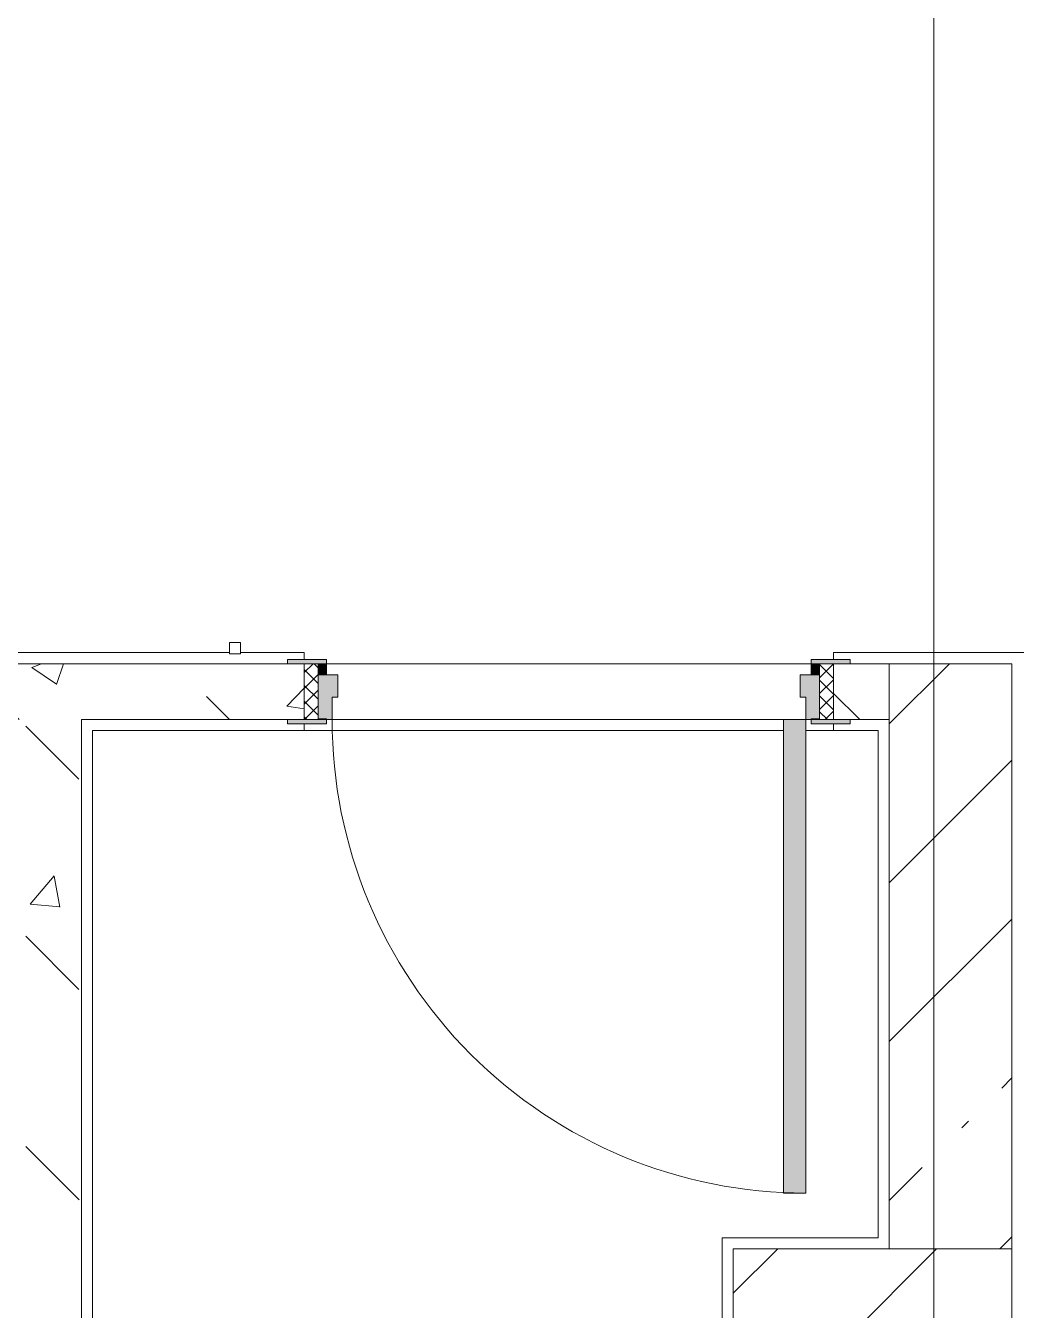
# Model space of a CAD drawing. Header units: millimetres. Extents: x 1322 to 199238, y -8553 to 29000.
# Drawn here: x 155158 to 156936, y 18990 to 21295 of the extents above; entities that cross this region are included whole.
import ezdxf

# ---------------------------------------------------------------- set-up
doc = ezdxf.new("R2010")
doc.units = ezdxf.units.MM
for name, color, linetype, lineweight, true_color in [('A-DOOR-5', 7, 'Continuous', 5, 0xe2e2e2), ('A-DOOR-6', 7, 'Continuous', 5, 0xaaaaaa), ('A-DOOR-FRAM-3', 7, 'Continuous', 5, 0xe2e2e2), ('A-DOOR-FRAM-4', 7, 'Continuous', 5, 0xaaaaaa), ('A-FLOR-2', 7, 'Continuous', 5, 0xaaaaaa), ('I-WALL-5', 7, 'Continuous', 5, 0x787878)]:
    doc.layers.add(name, color=color, linetype=linetype, lineweight=lineweight, true_color=true_color)
for name, color, linetype, lineweight in [('A-WALL', 7, 'Continuous', 9), ('A-WALL-4', 7, 'Continuous', 5), ('I-WALL-3', 7, 'Continuous', 5), ('S-COLS-1', 7, 'Continuous', 5), ('Оси', 7, 'Continuous', 9)]:
    doc.layers.add(name, color=color, linetype=linetype, lineweight=lineweight)
pattern_1 = [(135, (72227.77, 0), (-377.1708, -377.1708), [533.4, -88.9, 17.78, -88.9]), (135, (72227.77, 376.94), (-377.1708, -377.1708), []), (50, (72227.77, 0), (637.6445, -55.7866), [66.675, -733.425]), (355, (72227.8, 0), (-123.3494, 668.699), [53.34, -586.74]), (100.451, (72280.9, -4.65), (514.299, 612.908), [56.665, -623.315]), (46.184, (72227.8, 177.8), (948.7764, -147.15), [100.012, -1100.137]), (96.636, (72306.8, 165.5), (830.909, 865.997), [84.998, -934.973]), (351.184, (72227.8, 177.8), (830.918, 865.988), [80.01, -880.11]), (21, (72316.67, 133.35), (530.6506, -357.9283), [66.675, -733.425]), (326, (72316.7, 133.35), (216.308, 644.6585), [53.34, -586.74]), (71.451, (72360.9, 103.5), (746.9596, 286.7243), [56.665, -623.315]), (37.5, (72227.77, 0), (10.81053, 295.9426), [16.764, -562.864, 16.764, -578.866, -588.962]), (37.5, (72227.77, 0), (10.81053, 295.9426), [-1175.258, 16.764, -572.198]), (7.5, (72227.77, 0), (233.8692, 350.6318), [16.764, -322.834, 16.764, -549.529, -224.472]), (7.5, (72227.77, 0), (233.8692, 350.6318), [-905.891, 16.764, -207.708]), (327.5, (72029.52, 0), (474.5678, -20.0513), [16.764, -205.486, 16.764, -676.656, -920.115]), (327.5, (72029.52, 0), (474.5678, -20.0513), [-915.67, 16.764, -903.351]), (317.5, (71940.62, 0), (518.4522, 88.9934), [16.764, -272.161, 16.764, -443.738, -653.415]), (317.5, (71940.62, 0), (518.4522, 88.9934), [-749.427, 16.764, -636.651])]

# ---------------------------------------------------------------- blocks, each defined once
blk = doc.blocks.new('110_Дверь_СКБ_1Ст_Внутренняя1 - Д-7_п__950x2100h_Туалет-V189-1_10_3_птичка')
at = {"layer": 'A-DOOR-5'}
h = blk.add_hatch(color=256, dxfattribs=at)
h.paths.add_polyline_path([(448, 50), (437.5, 50), (437.5, 10), (427.5, 10), (427.5, -30), (462.5, -30), (462.5, 50)])
h.paths.add_polyline_path([(-422.5, 50), (-437.5, 50), (-437.5, -30), (-402.5, -30), (-402.5, 10), (-412.5, 10), (-412.5, 50)])
at = {"layer": 'A-DOOR-6'}
h = blk.add_hatch(dxfattribs=at)
h.set_pattern_fill('FP_68', color=256, style=0, pattern_type=2)
h.set_pattern_definition([(135, (1826.41, 114.685), (-14.14214, -14.14214), []), (225, (1826.41, 114.685), (14.14214, -14.14214), [])])
h.paths.add_polyline_path([(487.5, 50), (462.5, 50), (462.5, -50), (487.5, -50)])
at = {"layer": 'A-DOOR-FRAM-3'}
for points in [[(-372.5, 900), (-412.5, 900), (-412.5, 50), (-372.5, 50), (-372.5, 622.5)], [(-492.5, 58), (-492.5, 50), (-422.5, 50), (-422.5, 58), (-482, 58)], [(448, 58), (447.5, 58), (448, 50), (517.5, 50), (517.5, 58), (462.5, 58)], [(-437.5, -30), (-437.5, -50), (-422.5, -50), (-422.5, -30)], [(462.5, -30), (447.5, -30), (448, -50), (462.5, -50)], [(-462.5, -50), (-492.5, -50), (-492.5, -58), (-422.5, -58), (-422.5, -50), (-437.5, -50)], [(517.5, -50), (447.5, -50), (448, -58), (517.5, -58)]]:
    blk.add_hatch(color=256, dxfattribs=at).paths.add_polyline_path(points)
at = {"layer": 'A-DOOR-FRAM-4'}
h = blk.add_hatch(dxfattribs=at)
h.set_pattern_fill('FP_69', color=256, style=0, pattern_type=2)
h.set_pattern_definition([(45, (-296.384, 114.685), (-14.1421, 14.1421), []), (135, (-296.384, 114.685), (-14.1421, -14.1421), [])])
h.paths.add_polyline_path([(-437.5, 50), (-462.5, 50), (-462.5, -50), (-437.5, -50)])
at = {"layer": 'A-DOOR-6'}
for p, q in [((-412.5, 900), (-412.5, 50)), ((-372.5, 900), (-412.5, 900)), ((-372.5, 50), (-372.5, 900)), ((-412.5, 50), (-372.5, 50))]:
    blk.add_line(p, q, dxfattribs=at)
blk.add_arc((-412.5, 50), 850, 360, 90, dxfattribs=at)
at = {"layer": 'A-DOOR-FRAM-4'}
for p, q in [((-422.5, 58), (-492.5, 58)), ((-492.5, 58), (-492.5, 50)), ((-492.5, 50), (-422.5, 50)), ((-437.5, 50), (-462.5, 50)), ((-462.5, 50), (-462.5, -50)), ((-412.5, 50), (-437.5, 50)), ((-437.5, 50), (-437.5, -30)), ((-437.5, -50), (-437.5, 50)), ((-422.5, 50), (-437.5, 50)), ((-437.5, 50), (-437.5, 49)), ((-437.5, 49), (-422.5, 49)), ((-422.5, 50), (-422.5, 58)), ((-422.5, 49), (-422.5, 50)), ((-412.5, 10), (-412.5, 50)), ((437.5, 50), (437.5, 10)), ((462.5, 50), (437.5, 50)), ((517.5, 58), (447.5, 58)), ((447.5, 58), (447.5, 50)), ((462.5, 50), (447.5, 50)), ((447.5, 50), (447.5, 49)), ((447.5, 50), (517.5, 50)), ((447.5, 49), (462.5, 49)), ((462.5, -30), (462.5, 50)), ((487.5, 50), (462.5, 50)), ((462.5, 50), (462.5, -50)), ((462.5, 49), (462.5, 50)), ((487.5, -50), (487.5, 50)), ((517.5, 50), (517.5, 58)), ((-402.5, 10), (-412.5, 10)), ((-402.5, -30), (-402.5, 10)), ((437.5, 10), (427.5, 10)), ((427.5, 10), (427.5, -30)), ((-437.5, -30), (-402.5, -30)), ((-422.5, -30), (-437.5, -30)), ((-437.5, -30), (-437.5, -50)), ((-422.5, -50), (-422.5, -30)), ((427.5, -30), (462.5, -30)), ((462.5, -30), (447.5, -30)), ((447.5, -30), (447.5, -50)), ((462.5, -50), (462.5, -30)), ((-422.5, -50), (-492.5, -50)), ((-492.5, -50), (-492.5, -58)), ((-492.5, -58), (-422.5, -58)), ((-462.5, -50), (-437.5, -50)), ((-437.5, -50), (-422.5, -50)), ((-422.5, -58), (-422.5, -50)), ((447.5, -50), (462.5, -50)), ((517.5, -50), (447.5, -50)), ((447.5, -50), (447.5, -58)), ((447.5, -58), (517.5, -58)), ((462.5, -50), (487.5, -50)), ((517.5, -58), (517.5, -50))]:
    blk.add_line(p, q, dxfattribs=at)
blk = doc.blocks.new('BSC_Колонна _Прямоугольная - 500х500-V220-1_10_3_птичка')
at = {"layer": 'S-COLS-1'}
h = blk.add_hatch(dxfattribs=at)
h.set_pattern_fill('FP_133', color=256, style=0, pattern_type=2)
h.set_pattern_definition([(45, (-84450, -18850), (-285.1231, 285.1231), []), (45, (-84164.88, -18850), (-285.1231, 285.1231), [504.031, -100.806, 16.764, -84.042])])
h.paths.add_polyline_path([(250, -250), (250, 250), (-250, 250), (-250, -250), (215.7, -250)])
for p, q in [((250, 250), (-250, 250)), ((-250, 250), (-250, -250)), ((250, -250), (250, 250)), ((-250, -250), (250, -250))]:
    blk.add_line(p, q, dxfattribs=at)

msp = doc.modelspace()

# ---------------------------------------------------------------- hatches: boundary and pattern name
at = {"layer": 'I-WALL-3'}
h = msp.add_hatch(dxfattribs=at)
h.set_pattern_fill('FP_36', color=256, style=0, pattern_type=2)
h.set_pattern_definition([(45, (72227.77, 0), (-285.1231, 285.1231), []), (45, (72512.9, 0), (-285.1231, 285.1231), [504.031, -100.806, 16.764, -84.042])])
h.paths.add_polyline_path([(156927.8, 19100), (156927.8, 20150), (156707.8, 20150), (156707.8, 19100), (156874.2, 19100)])
at = {"layer": 'I-WALL-5'}
h = msp.add_hatch(dxfattribs=at)
h.set_pattern_fill('FP_65', color=256, style=0, pattern_type=2)
h.set_pattern_definition(pattern_1)
h.paths.add_polyline_path([(155087.8, 20050), (155657.8, 20050), (155657.1, 20150), (155057.8, 20150), (155057.8, 20050)])
h.paths.add_polyline_path([(153957.8, 20050), (153957.8, 20150), (153777.8, 20150), (153777.8, 20050), (153927.8, 20050)])
h.paths.add_polyline_path([(156707.8, 20050), (156707.8, 20150), (156607.8, 20150), (156607.8, 20050), (156687.8, 20050)])
h = msp.add_hatch(dxfattribs=at)
h.set_pattern_fill('FP_65', color=256, style=0, pattern_type=2)
h.set_pattern_definition(pattern_1)
h.paths.add_polyline_path([(155157.8, 15250), (155257.8, 15250), (155252.9, 20050), (155157.8, 20050), (155157.8, 15270)])

# ---------------------------------------------------------------- linework, layer by layer
at = {"layer": 'A-FLOR-2'}
for p, q in [((155057.8, 20170), (155523.3, 20170)), ((155543.3, 20170), (155657.8, 20170)), ((155657.8, 20170), (155657.8, 20158)), ((156607.8, 20158), (156607.8, 20170)), ((156607.8, 20170), (157797.8, 20170)), ((155657.8, 20042), (155657.8, 20030)), ((156607.8, 20030), (156607.8, 20042)), ((156517.8, 20030), (155277.8, 20030)), ((155277.8, 20030), (155277.8, 17850)), ((156687.8, 20030), (156557.8, 20030)), ((156687.8, 19120), (156687.8, 20030)), ((156407.8, 18580), (156407.8, 19120)), ((156407.8, 19120), (156687.8, 19120))]:
    msp.add_line(p, q, dxfattribs=at)
at = {"layer": 'A-WALL'}
msp.add_line((156707.8, 20050), (156707.8, 20150), dxfattribs=at)
at = {"layer": 'A-WALL-4'}
for p, q in [((155543.3, 20188), (155523.3, 20188)), ((155523.3, 20188), (155523.3, 20168)), ((155543.3, 20168), (155543.3, 20188)), ((155523.3, 20168), (155543.3, 20168))]:
    msp.add_line(p, q, dxfattribs=at)
at = {"layer": 'I-WALL-3'}
for p, q in [((155627.8, 20150), (155087.8, 20150)), ((155697.8, 20150), (156567.8, 20150)), ((156927.8, 20150), (156637.8, 20150)), ((156927.8, 19100), (156927.8, 20150)), ((155257.8, 20050), (155627.8, 20050)), ((155257.8, 17830), (155257.8, 20050)), ((156517.8, 20050), (155707.8, 20050)), ((156637.8, 20050), (156707.8, 20050)), ((156707.8, 20050), (156707.8, 19100))]:
    msp.add_line(p, q, dxfattribs=at)
at = {"layer": 'Оси'}
msp.add_line((156787.8, 10029.8), (156787.8, 21915.1), dxfattribs=at)

# ---------------------------------------------------------------- block references
at = {"layer": 'A-DOOR-6', "rotation": 180}
msp.add_blockref('110_Дверь_СКБ_1Ст_Внутренняя1 - Д-7_п__950x2100h_Туалет-V189-1_10_3_птичка', (156145.3, 20100), dxfattribs=at)
at = {"layer": 'S-COLS-1'}
msp.add_blockref('BSC_Колонна _Прямоугольная - 500х500-V220-1_10_3_птичка', (156677.8, 18850), dxfattribs=at)

doc.saveas('drawing.dxf')
